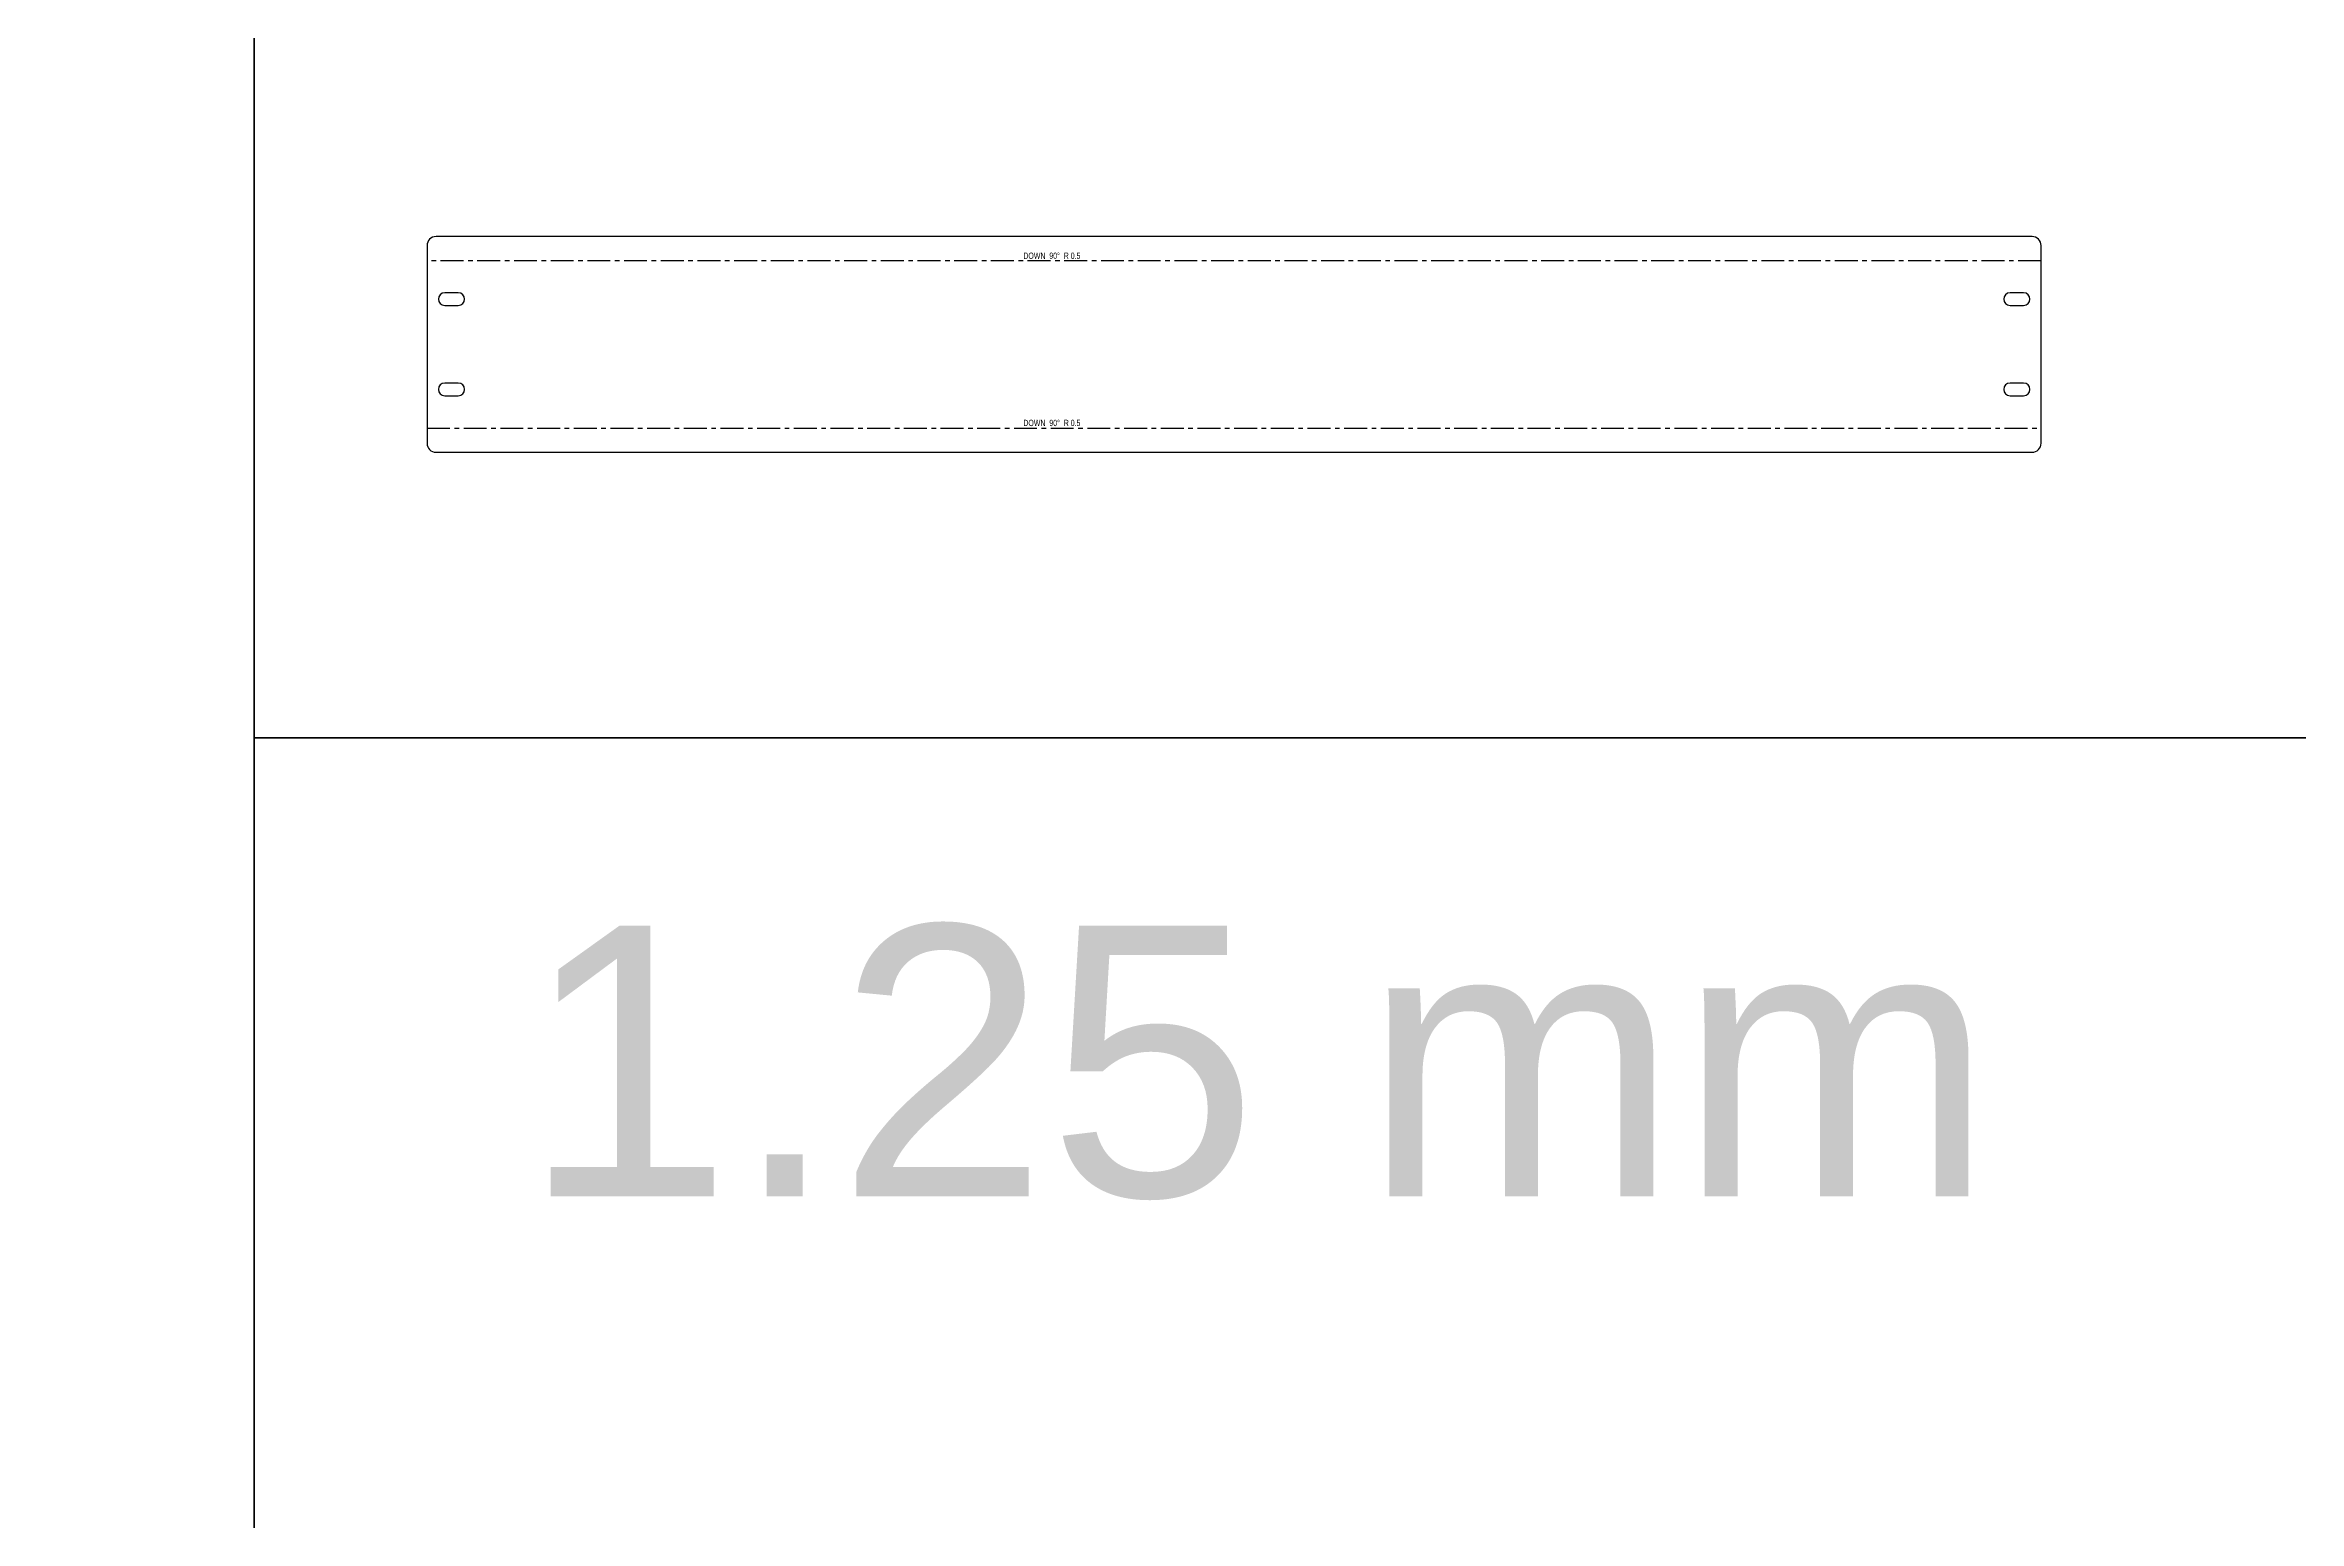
# Model space of a CAD drawing. Header units: inches. Extents: x 931 to 7871, y 712 to 4412.
# Drawn here: x 4401 to 5650, y 1683 to 2500 of the extents above; entities that cross this region are included whole.
import ezdxf

# ---------------------------------------------------------------- set-up
doc = ezdxf.new("R2010")
doc.units = ezdxf.units.IN
doc.header["$MEASUREMENT"] = 0
doc.linetypes.add('CENTERX2', pattern=[20.32, 12.7, -2.54, 2.54, -2.54])
doc.layers.add('BENDING', color=4, linetype='Continuous')
doc.layers.add('NOTE', color=2, linetype='Continuous')
doc.styles.add('SLDTEXTSTYLE0', font='TXT', dxfattribs={"width": 0.660714})
doc.styles.get("Standard").update_dxf_attribs({"font": 'arial.ttf'})

msp = doc.modelspace()

# ---------------------------------------------------------------- linework, layer by layer
at = {"color": 7, "linetype": 'Continuous', "lineweight": 25}
for p, q in [((4612.9, 2389.3), (4612.9, 2279.8)), ((5501.9, 2394.3), (4617.9, 2394.3)), ((5506.9, 2279.8), (5506.9, 2389.3)), ((4630.2, 2363.1), (4622.7, 2363.1)), ((5497.2, 2363.1), (5489.7, 2363.1)), ((4622.7, 2356.1), (4630.2, 2356.1)), ((5489.7, 2356.1), (5497.2, 2356.1)), ((4630.2, 2313.1), (4622.7, 2313.1)), ((5497.2, 2313.1), (5489.7, 2313.1)), ((4622.7, 2306.1), (4630.2, 2306.1)), ((5489.7, 2306.1), (5497.2, 2306.1)), ((4617.9, 2274.8), (5501.9, 2274.8))]:
    msp.add_line(p, q, dxfattribs=at)
for centre, radius, start, end in [((4617.9, 2389.3), 5, 90, 180), ((5501.9, 2389.3), 5, 0, 90), ((4622.7, 2359.6), 3.5, 90, 270), ((4630.2, 2359.6), 3.5, 270, 90), ((5489.7, 2359.6), 3.5, 90, 270), ((5497.2, 2359.6), 3.5, 270, 90), ((4622.7, 2309.6), 3.5, 90, 270), ((4630.2, 2309.6), 3.5, 270, 90), ((5489.7, 2309.6), 3.5, 90, 270), ((5497.2, 2309.6), 3.5, 270, 90), ((4617.9, 2279.8), 5, 180, 270), ((5501.9, 2279.8), 5, 270, 0)]:
    msp.add_arc(centre, radius, start, end, dxfattribs=at)
at = {"layer": 'BENDING', "linetype": 'CENTERX2'}
for p, q in [((5506.9, 2380.9), (4612.9, 2380.9)), ((4612.9, 2288.2), (5506.9, 2288.2))]:
    msp.add_line(p, q, dxfattribs=at)
at = {"layer": 'NOTE'}
for points in [[(931.4, 4412), (4517.2, 4412), (4517.2, 712), (931.4, 712)], [(4517.2, 4412), (7871.3, 4412), (7871.3, 2116.6), (4517.2, 2116.6)], [(4517.2, 2116.6), (7871.3, 2116.6), (7871.3, 724.7), (4517.2, 724.7)]]:
    msp.add_lwpolyline(points, close=True, dxfattribs=at)

# ---------------------------------------------------------------- texts
at = {"layer": 'BENDING', "linetype": 'CENTERX2', "char_height": 3.5, "attachment_point": 2, "style": 'SLDTEXTSTYLE0'}
for insert in [(4959, 2385.4), (4959, 2292.8)]:
    msp.add_mtext('DOWN  90°  R 0.5', dxfattribs=dict(at, insert=insert))
at = {"layer": 'NOTE', "insert": (4665.4, 2012.7), "char_height": 150, "attachment_point": 1}
msp.add_mtext_dynamic_manual_height_columns('1.25 mm', width=837.592, gutter_width=1, heights=[0], dxfattribs=at)

doc.saveas('drawing.dxf')
